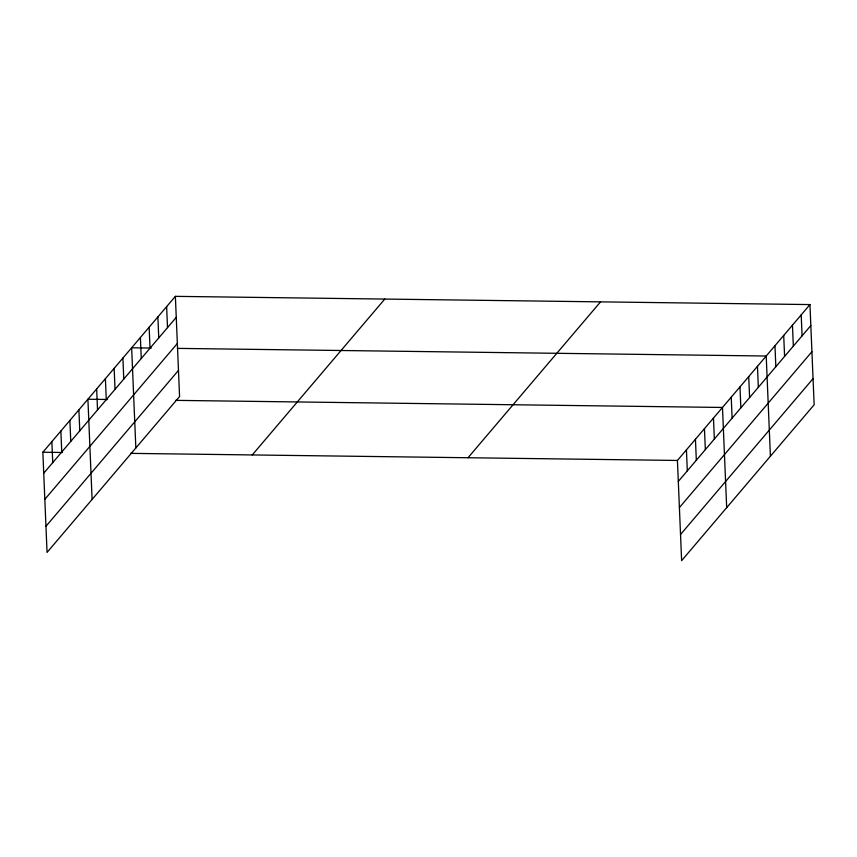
<?xml version="1.0" encoding="UTF-8"?>
<svg xmlns="http://www.w3.org/2000/svg" width="857" height="857" viewBox="0 0 857 857"><rect width="100%" height="100%" fill="white"/><g stroke="black" fill="none" stroke-linecap="round" stroke-linejoin="round"><path stroke-width="1.29" d="M175.374 296.351L179.574 396.545L47.049 552.422L42.85 452.228L175.374 296.351L809.951 304.578L814.15 404.772L681.626 560.649L677.426 460.455L809.951 304.578M43.728 473.214L176.253 317.336M44.821 499.352L177.356 343.475M45.957 526.284L178.481 370.406M252.258 454.949L384.782 299.061M468.018 457.745L600.543 301.857M678.305 481.441L810.829 325.553M679.397 507.58L811.922 351.702M680.522 534.511L813.057 378.633M151.271 348.049L131.646 347.792L135.845 447.986M177.453 348.381L766.212 356.019L770.411 456.213M107.543 399.491L87.907 399.233L92.106 499.427M175.599 400.369L722.483 407.461L726.682 507.644M42.85 452.228L62.486 452.485M130.543 453.364L677.426 460.455M801.199 314.862L802.088 335.848M792.457 325.157L793.336 346.132M783.705 335.441L784.594 356.426M774.964 345.725L775.842 366.71M757.47 366.303L758.349 387.289M748.718 376.587L749.607 397.573M739.977 386.882L740.855 407.868M731.225 397.166L732.114 418.152M713.474 418.055L714.352 439.041M704.454 428.661L705.343 449.636M695.445 439.255L696.323 460.241M686.436 449.85L687.314 470.836M166.633 306.635L167.511 327.62M157.881 316.929L158.759 337.915M149.139 327.213L150.018 348.199M140.387 337.508L141.266 358.483M122.894 358.076L123.772 379.062M114.152 368.371L115.031 389.346M105.4 378.655L106.279 399.641M96.659 388.949L97.537 409.925M78.898 409.828L79.776 430.814M69.888 420.433L70.767 441.419M60.868 431.028L61.758 452.014M51.859 441.634L52.738 462.619"/></g></svg>
